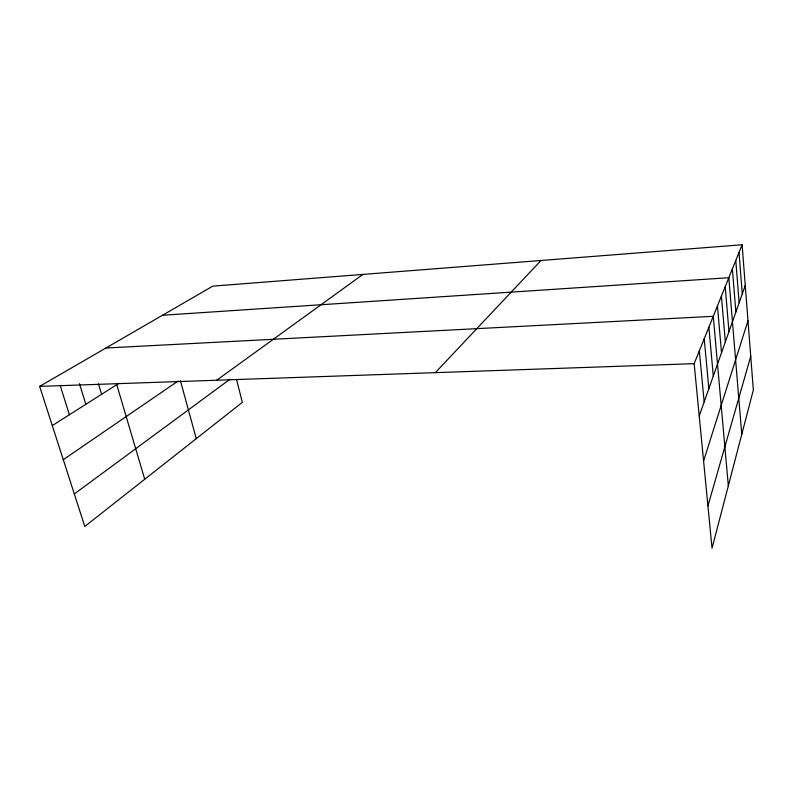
<?xml version="1.0" encoding="UTF-8"?>
<svg xmlns="http://www.w3.org/2000/svg" width="793" height="793" viewBox="0 0 793 793"><rect width="100%" height="100%" fill="white"/><g stroke="black" fill="none" stroke-linecap="round" stroke-linejoin="round"><path stroke-width="1.19" d="M707.941 505.934L750.743 356.305M703.589 460.981L747.987 320.759M699.228 415.948L745.261 285.43M742.109 244.769L753.35 389.997L712.035 548.231L694.162 363.67L742.109 244.769L212.802 286.144L39.65 386.379L84.792 526.453L242.341 402.378L236.592 379.758M435.337 372.651L541.004 260.491M74.324 493.96L229.861 379.322M216.717 380.243L362.926 274.408M63.271 459.692L178.167 380.967M52.288 425.613L118.841 383.346M162.525 315.247L728.826 277.719L741.762 434.366M105.925 348.018L713.264 316.318L728.331 485.822M39.65 386.379L694.162 363.67M60.199 385.537L69.407 414.749M79.459 383.643L85.832 404.311M98.441 383.822L101.603 394.299M116.759 384.674L144.722 479.25M180.447 380.789L196.267 438.658M699.337 350.853L704.174 401.932M704.224 338.72L708.853 388.659M708.863 327.231L713.294 376.07M717.447 305.949L721.521 352.736M721.422 296.086L725.337 341.902M725.208 286.689L728.985 331.573M732.375 268.906L735.884 312.026M735.775 260.5L739.145 302.767M739.017 252.461L742.268 293.906"/></g></svg>
